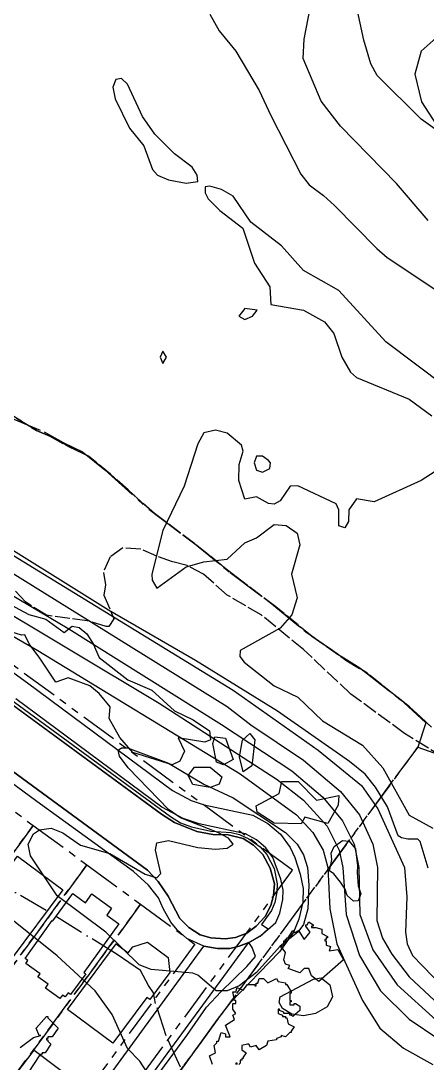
# Model space of a CAD drawing. Header units: metres. Extents: x -400 to 800, y -650 to 500.
# Drawn here: x -76.2 to -6.5, y 175.7 to 354.7 of the extents above; entities that cross this region are included whole.
import ezdxf

# ---------------------------------------------------------------- set-up
doc = ezdxf.new("R2010")
doc.units = ezdxf.units.M
doc.header["$LTSCALE"] = 2
for name, pattern in [('DASHDOT', [3.556, 2.54, -0.508, 0, -0.508]), ('DASHED', [1.524, 1.27, -0.254]), ('PHANTOM', [6.35, 3.175, -0.635, 0.635, -0.635, 0.635, -0.635])]:
    doc.linetypes.add(name, pattern=pattern)
for name, color, linetype in [('SITE-BLDG-EXIST', 7, 'CONTINUOUS'), ('SITE-FLOOD-LIMIT', 5, 'DASHED'), ('SITE-PATH', 84, 'CONTINUOUS'), ('SITE-PROPERTY', 7, 'PHANTOM'), ('SITE-ROAD-CURB', 7, 'CONTINUOUS'), ('SITE-ROAD-PAVED', 7, 'CONTINUOUS'), ('SITE-SETBACK-WATER', 1, 'DASHDOT'), ('SITE-TREE-CANOPY', 94, 'CONTINUOUS'), ('SITE-WATER-EDGE', 5, 'CONTINUOUS'), ('TOPO-CONTOUR-MAJOR', 8, 'CONTINUOUS'), ('TOPO-CONTOUR-MINOR', 9, 'CONTINUOUS')]:
    doc.layers.add(name, color=color, linetype=linetype)

msp = doc.modelspace()

# ---------------------------------------------------------------- linework, layer by layer
at = {"layer": 'SITE-BLDG-EXIST'}
for points in [[(-79.63, 193.68), (-81.64, 195.13), (-81.85, 196.45), (-82.44, 196.89), (-82.79, 196.43), (-85.43, 198.38), (-85.19, 198.71), (-85.84, 199.2), (-80.12, 207.15), (-79.95, 207.01), (-76.8, 211.26), (-69.04, 205.51), (-77.88, 193.58), (-78.29, 193.88)], [(-65.09, 191.06), (-67.69, 187.5), (-68.11, 187.81), (-68.62, 187.1), (-69.08, 187.43), (-69.53, 186.83), (-71.99, 188.63), (-71.52, 189.27), (-73.29, 190.56), (-72.93, 191.05), (-75.38, 192.83), (-75.01, 193.33), (-75.48, 193.68), (-70.87, 200.25), (-70.71, 200.14), (-67.28, 204.84), (-65.13, 203.27), (-64.03, 204.79), (-60.64, 202.32), (-61.49, 201.16), (-59.38, 199.63), (-65.44, 191.32)], [(-59.89, 196.22), (-57.78, 194.66), (-57.01, 195.71), (-54.49, 196.52), (-50.92, 193.89), (-50.67, 191.29), (-54.11, 186.64), (-54.59, 187), (-60.41, 179.14), (-68.24, 184.92)], [(-72.47, 166.34), (-79, 171.28), (-73.94, 177.97), (-67.42, 173.03)]]:
    msp.add_lwpolyline(points, close=True, dxfattribs=at)
at = {"layer": 'SITE-FLOOD-LIMIT'}
for points in [[(-5.75, 233.42), (-9.5, 236.94), (-17.03, 242.85), (-20.26, 244.84), (-26.3, 249.05), (-32.46, 254.11), (-39.28, 259.22), (-46.36, 264.93), (-53.28, 270.09), (-60.83, 276.86), (-64.62, 279.97), (-67.94, 281.56), (-71.22, 283.41), (-73.52, 284.35), (-102.93, 302.46)], [(-102.93, 302.46), (-73.52, 284.35), (-71.22, 283.41), (-67.94, 281.56), (-64.62, 279.97), (-60.83, 276.86), (-53.28, 270.09), (-46.36, 264.93), (-39.28, 259.22), (-32.46, 254.11), (-26.3, 249.05), (-20.26, 244.84), (-17.03, 242.85), (-9.5, 236.94), (-5.75, 233.42)], [(-1.1, 226.6), (-10.39, 232.35), (-19.57, 239.12), (-27.74, 246.76), (-34.99, 252.71), (-40.83, 256.12), (-44.89, 259.69), (-47.68, 261.16), (-50.22, 261.82), (-52.91, 262.79), (-55.65, 264.01), (-58.7, 264.22), (-60.88, 262.69), (-62.06, 260), (-61.71, 257.86), (-61.96, 256.08), (-60.25, 252.01), (-61.11, 250.74), (-61.57, 250.74), (-64.82, 251.71), (-71.83, 252.63), (-75.43, 254.92), (-77.91, 257.57)]]:
    msp.add_lwpolyline(points, dxfattribs=at)
at = {"layer": 'SITE-PATH'}
for points in [[(-102.03, 260.55), (-75.07, 241.04), (-50.2, 222.57), (-47, 220.86), (-44.75, 220.1), (-36.41, 218.33), (-33.81, 216.9), (-31.64, 215.04), (-30, 212.77), (-29.21, 211.03), (-28.27, 208.19), (-27.77, 205.73), (-27.85, 203.36), (-28.54, 200.43), (-29.45, 198.23), (-31.84, 194.87), (-40.37, 186.04), (-42.54, 183.21), (-58.03, 161.64)], [(-65.31, 156.6), (-47.71, 180.49), (-44.34, 185.32), (-41.92, 188), (-37.46, 192.32), (-35.97, 194.04), (-36.55, 195.57), (-37.08, 196.44), (-35.17, 197.52), (-32.46, 199.89), (-31.8, 201.49), (-31.25, 203.81), (-31.19, 205.45), (-31.58, 207.3), (-32.96, 211.05), (-34.17, 212.7), (-35.77, 214.08), (-37.65, 215.12), (-45.62, 216.8), (-48.36, 217.72), (-52.02, 219.68), (-77.09, 238.29)]]:
    msp.add_lwpolyline(points, dxfattribs=at)
at = {"layer": 'SITE-PROPERTY'}
for points in [[(-78.8, 286.88), (-72.22, 284.16), (-68.94, 282.31), (-65.62, 280.72), (-61.82, 277.61), (-54.28, 270.84), (-47.36, 265.69), (-40.28, 259.97), (-33.46, 254.86), (-27.31, 249.8), (-21.26, 245.59), (-18.03, 243.6), (-10.49, 237.68), (-6.74, 234.17), (-8.08, 229.97), (-12.31, 224.36), (-69.22, 146.72)], [(-70.66, 152.92), (-29.58, 208.85), (-104.72, 264.01)], [(64.68, 163.61), (-65.6, 132.42), (-69.22, 146.72), (-8.08, 229.97), (6.85, 224.77)]]:
    msp.add_lwpolyline(points, dxfattribs=at)
for points in [[(-97.52, 184.65), (-106.73, 191.41), (-83.3, 223.32), (-74.09, 216.56)], [(-88.31, 177.88), (-97.52, 184.65), (-74.09, 216.56), (-64.88, 209.79)], [(-79.1, 171.12), (-88.31, 177.88), (-64.88, 209.79), (-55.66, 203.02)], [(-55.66, 203.02), (-46.34, 196.16), (-67.99, 166.68), (-72.18, 166.03), (-79.1, 171.12)]]:
    msp.add_lwpolyline(points, close=True, dxfattribs=at)
at = {"layer": 'SITE-ROAD-CURB'}
for points in [[(-168.93, 292.78), (-54.49, 208.89), (-52.63, 206.9), (-50.93, 204.38), (-48.92, 200.58), (-47.37, 199.01), (-45.42, 197.78), (-43.61, 197.22), (-41.14, 197.05), (-39.39, 197.31), (-37.41, 198.05), (-35.82, 199.23), (-34.28, 200.94), (-33.32, 202.82), (-32.84, 204.54), (-32.68, 206.5), (-33.43, 209.24), (-34.71, 211.56), (-36.3, 213.14), (-38.04, 214.29), (-40.62, 214.96), (-43.25, 215.02), (-46.01, 215.53), (-49.85, 217.04), (-52.09, 218.48), (-304.09, 403.38)], [(-303.76, 403.75), (-50.55, 218.07), (-48.82, 217), (-46.94, 216.33), (-43.6, 215.54), (-40.11, 215.32), (-38.69, 215.02), (-37.07, 214.24), (-35.16, 212.85), (-34.03, 211.57), (-32.75, 209.17), (-32.21, 206.52), (-32.26, 205.07), (-32.65, 203.33), (-33.22, 201.93), (-34.9, 199.55), (-33.8, 198.8), (-35.17, 197.52), (-36.78, 196.56), (-38.73, 195.81), (-40.37, 195.44), (-42.48, 195.4), (-44.81, 195.79), (-47.72, 197.13), (-49.38, 198.62), (-50.47, 199.94), (-51.8, 202.29), (-52.62, 204.13), (-54.32, 206.28), (-56.91, 208.65), (-73.47, 220.65), (-119.01, 254.23)]]:
    msp.add_lwpolyline(points, dxfattribs=at)
at = {"layer": 'SITE-ROAD-PAVED'}
for points in [[(-144.34, 286.28), (-52.09, 218.48), (-49.85, 217.04), (-46.01, 215.53), (-43.25, 215.02), (-40.62, 214.96), (-38.04, 214.29), (-36.3, 213.14), (-34.71, 211.56), (-33.43, 209.24), (-32.68, 206.5), (-32.84, 204.54), (-33.32, 202.82), (-34.28, 200.94), (-35.82, 199.23), (-37.41, 198.05), (-39.39, 197.31), (-41.14, 197.05), (-43.61, 197.22), (-45.42, 197.78), (-47.37, 199.01), (-48.92, 200.58), (-50.93, 204.38), (-52.63, 206.9), (-54.49, 208.89), (-168.93, 292.78)], [(-66.57, 166), (-44.81, 195.79), (-42.48, 195.4), (-40.37, 195.44), (-38.73, 195.81), (-37.2, 196.4), (-67.48, 155.05)]]:
    msp.add_lwpolyline(points, dxfattribs=at)
at = {"layer": 'SITE-SETBACK-WATER'}
msp.add_lwpolyline([(-48.84, 175.06), (-51.29, 180.4), (-53.09, 185.99), (-53.47, 187.82), (-54.32, 189.08), (-55.68, 191.63), (-59.67, 194.39), (-71.87, 201.96), (-87.43, 210.99)], dxfattribs=at)
at = {"layer": 'SITE-TREE-CANOPY'}
for points in [[(-6.29, 320.43), (-11.73, 326.8), (-21.34, 336.66), (-24.67, 340.9), (-27.77, 348.26), (-27.6, 351.55), (-26.15, 358.99)], [(-4.96, 351.79), (-7.5, 349.5), (-8.6, 345.58), (-7.44, 340.79), (-3.18, 334.16)], [(-78.05, 254.47), (-74.87, 252.77), (-71.96, 251.96), (-68.8, 249.69), (-67.39, 250.75), (-66.2, 250.54), (-64.9, 249.44), (-63.83, 247.76), (-62.78, 245.39), (-57.87, 241.53), (-53.77, 239.77), (-49.83, 236.24), (-46.64, 234.66), (-43.87, 232.78), (-43.68, 231.27), (-44.63, 230.87), (-49.24, 231.57), (-48.13, 229.29), (-48.91, 227.57), (-50.25, 226.93), (-56.99, 229.06), (-59.26, 231.65), (-61.07, 234.94), (-60.9, 236.92), (-62.76, 239.22), (-64.4, 240.53), (-68.11, 241.9), (-70.24, 241.14), (-72.98, 245.3), (-74.78, 247.74), (-75.52, 249.28), (-76.1, 249.21), (-78.14, 249.83)], [(-43.32, 175.5), (-43.82, 177), (-42.82, 177.5), (-43.07, 178.74), (-42.57, 179.24), (-42.57, 179.49), (-42.32, 179.49), (-41.82, 180.99), (-41.07, 180.75), (-41.07, 180.24), (-40.32, 180.24), (-41.07, 182.25), (-39.57, 183.25), (-39.82, 183.99), (-39.32, 184.24), (-39.82, 184.99), (-39.82, 186), (-39.32, 186), (-39.32, 186.5), (-39.57, 186.5), (-39.82, 188), (-39.32, 188), (-39.07, 188.74), (-38.07, 188.24), (-37.32, 189.24), (-36.07, 189.24), (-36.07, 189), (-35.82, 189), (-35.82, 189.49), (-35.57, 189.49), (-35.32, 190.24), (-34.57, 190.24), (-33.82, 189.5), (-32.32, 190.24), (-32.07, 189.74), (-30.82, 189.5), (-30.82, 189.24), (-30.57, 189.24), (-29.82, 188), (-29.82, 187.74), (-30.07, 187.74), (-30.07, 186.49), (-29.82, 186.49), (-29.82, 186.24), (-30.07, 186.24), (-30.07, 185.74), (-29.32, 185.74), (-29.32, 185.99), (-29.07, 185.99), (-28.32, 185.49), (-28.32, 184.75), (-29.57, 183.75), (-29.82, 183.99), (-30.07, 183.99), (-30.07, 184.25), (-31.07, 184.25), (-31.07, 184.49), (-31.82, 184.75), (-31.82, 184.99), (-32.07, 184.99), (-32.07, 184.25), (-31.32, 183.99), (-31.32, 183.75), (-30.82, 183.75), (-30.82, 183.49), (-30.57, 183.49), (-30.32, 182.49), (-29.32, 181.99), (-29.82, 181.24), (-29.82, 180.99), (-30.07, 180.99), (-30.82, 180.24), (-31.57, 180.49), (-31.57, 180.24), (-32.32, 179.99), (-32.32, 179.74), (-33.82, 179.5), (-34.07, 178.74), (-35.32, 178), (-35.82, 178.74), (-36.82, 178.5), (-37.07, 179), (-37.32, 179), (-38.32, 178.74), (-38.32, 178), (-37.57, 177.5), (-38.07, 176.74), (-38.07, 176.5), (-38.32, 176.5), (-38.32, 176.24), (-38.57, 176.24), (-38.57, 175.74), (-38.82, 175.49)], [(-76.32, 178.4), (-74.04, 180.13), (-72.82, 180.49), (-73.07, 180.49), (-73.57, 181.74), (-71.82, 183.74), (-71.57, 183.74), (-71.57, 183.5), (-69.82, 181.74), (-70.82, 180.24), (-71.57, 180.24), (-71.57, 179.99), (-71.82, 179.99), (-71.82, 179.74), (-71.57, 179.74), (-71.57, 179.49), (-71.07, 178.99), (-72.07, 177.49), (-72.57, 177.49), (-72.57, 177.25), (-72.82, 177.25), (-72.82, 176.99), (-73.06, 176.99), (-74.91, 174.17)], [(-39.07, 175.49), (-39.07, 175.74), (-39.32, 175.74), (-39.32, 175.49)]]:
    msp.add_lwpolyline(points, dxfattribs=at)
for points in [[(-43.26, 230.61), (-42.95, 231.79), (-41.07, 231.56), (-39.81, 227.88), (-41.46, 226.93), (-42.64, 227.4)], [(-38.17, 231.17), (-36.91, 232.34), (-36.05, 231.25), (-36.6, 226.77), (-38.09, 225.75), (-38.72, 228.34)], [(-46.72, 223.56), (-47.5, 225.13), (-46.41, 226.54), (-43.74, 226.54), (-41.7, 224.9), (-42.17, 223.64), (-43.74, 223.09)], [(-32.77, 216.96), (-35.66, 218.85), (-35.82, 219.94), (-31.9, 222.06), (-31.43, 224.1), (-28.61, 224.1), (-25.46, 220.88), (-21.62, 221.67), (-21.78, 220.02), (-23.51, 216.88), (-27.51, 217.99), (-28.14, 216.81)], [(-23.03, 209.79), (-22.83, 210.7), (-22.98, 211.79), (-22.44, 212.92), (-21.01, 213.98), (-19.88, 213.87), (-18.79, 212.54), (-18.45, 209.63), (-18.52, 208.46), (-18.31, 206.2), (-17.9, 204.81), (-18.31, 203.61), (-19.12, 203.57), (-20.24, 204.51), (-20.58, 205.59), (-21.37, 206.82), (-22.53, 208.24), (-23.24, 208.73)], [(-26.32, 199), (-25.57, 199), (-24.57, 198.74), (-24.57, 198), (-23.57, 197.49), (-23.57, 197.24), (-23.82, 197.24), (-23.82, 196.99), (-24.07, 196.99), (-24.07, 196.74), (-23.82, 196.74), (-23.82, 195.99), (-23.07, 195.75), (-23.32, 194.99), (-21.82, 195.25), (-20.82, 193.49), (-25.07, 189.74), (-26.32, 190.74), (-26.82, 191.99), (-27.57, 191.99), (-28.32, 191.24), (-30.32, 191.99), (-30.07, 192.49), (-30.82, 192.75), (-31.07, 193.49), (-30.82, 194.75), (-31.32, 195.49), (-31.57, 195.49), (-31.57, 195.74), (-31.07, 195.99), (-31.07, 196.74), (-30.82, 196.74), (-30.82, 197), (-30.57, 197), (-30.57, 197.24), (-30.32, 197.24), (-29.57, 198.5), (-29.32, 198.24), (-29.07, 198.24), (-28.57, 198.5), (-27.57, 196.99), (-26.57, 198.24), (-27.32, 199.24), (-27.32, 199.5), (-27.07, 199.5), (-26.82, 200), (-26.07, 199.5), (-26.07, 199.24), (-26.32, 199.24)]]:
    msp.add_lwpolyline(points, close=True, dxfattribs=at)
at = {"layer": 'SITE-WATER-EDGE'}
for points in [[(-43.76, 355.87), (-42.19, 353.03), (-39.31, 349.49), (-35.31, 342.74), (-33.32, 338.49), (-28.16, 328.39), (-26.72, 326.56), (-24.26, 324.71), (-22.39, 323), (-15.13, 315.61), (-13.36, 314.06), (-4.82, 308.41)], [(-6.32, 209.24), (-7.68, 213.8), (-8.09, 214.17), (-9.82, 214.22), (-10.92, 214.42), (-11.44, 214.79), (-13.32, 219.73), (-15.34, 223.11), (-17.1, 225.35), (-19.82, 227.51), (-32.17, 236.17), (-46.24, 244.9), (-61.17, 253.54), (-83.92, 267.72)]]:
    msp.add_lwpolyline(points, dxfattribs=at)
at = {"layer": 'TOPO-CONTOUR-MAJOR'}
msp.add_lwpolyline([(-186.89, 357.35), (-180.93, 348.35), (-170.77, 337.26), (-162.15, 324.17), (-159.08, 320.14), (-143.56, 303.46), (-131.47, 291.9), (-116.94, 278.83), (-104.27, 269.03), (-99.23, 265.54), (-52.5, 237.52), (-32.22, 224.42), (-27.69, 220.9), (-23.66, 216.43), (-21.61, 212.33), (-20.94, 209.3), (-20.41, 201.24), (-18.09, 194.19), (-14.5, 188.14), (-9.55, 183.28), (-4.51, 179.83)], dxfattribs=at)
at = {"layer": 'TOPO-CONTOUR-MINOR'}
for points in [[(10.2, 325.18), (-7.53, 337.86), (-15.07, 345.33), (-16.14, 347.35), (-17.38, 351.38), (-19.1, 359.44), (-19.28, 362.46), (-18.1, 367.5), (-18.56, 372.54), (-18.35, 374.55), (-15.6, 380.04), (-14.13, 381.61), (-11.56, 381.6), (-7.53, 380.04), (-5.52, 378.58)], [(-193.02, 359.44), (-189.5, 353.39), (-170.77, 329.03), (-165.49, 320.14), (-134.49, 288.93), (-127.66, 282.86), (-123.41, 278.24), (-119.38, 275.12), (-109.3, 268.79), (-97.21, 260.36), (-73.31, 246.58), (-38.6, 225.43), (-28.91, 218.37), (-26.1, 215.35), (-24.36, 212.33), (-23.51, 209.3), (-23.17, 202.25), (-21.99, 196.2), (-17.61, 186.5), (-14.59, 181.71), (-10.56, 178.29), (-5.52, 175.52)], [(-184.87, 358.92), (-178.95, 352.38), (-176.21, 347.35), (-170.85, 342.31), (-167.49, 338.28), (-158.68, 325.07), (-153.35, 318.13), (-138.52, 302.61), (-118.37, 283.99), (-100.23, 269.41), (-67.99, 250.3), (-41.79, 233.9), (-29.7, 225.91), (-24.41, 221.39), (-20.99, 217.36), (-18.99, 213.33), (-18.2, 209.3), (-18.02, 201.24), (-15.81, 195.2), (-11.63, 189.15), (-4.97, 183.11)], [(-178.83, 356.24), (-174.2, 353.39), (-168.75, 348.37), (-161.7, 339.85), (-153.85, 328.2), (-143.5, 315.1), (-139.53, 309.09), (-116.13, 286.89), (-103.26, 275.88), (-97.21, 271.32), (-82.29, 262.71), (-40.79, 236.99), (-36.75, 233.82), (-27.69, 227.78), (-21.38, 222.4), (-18.1, 218.37), (-15.79, 213.33), (-15.03, 209.3), (-15.14, 200.23), (-14.14, 197.21), (-12.57, 194.42), (-9.55, 190.56), (-2.65, 184.11)], [(-172.78, 355.52), (-167.74, 351.07), (-160.37, 342.31), (-151.65, 329.21), (-137.52, 310.94), (-126.43, 300.04), (-106.62, 281.85), (-96.2, 273.79), (-81.09, 265.1), (-39.78, 239.77), (-25.17, 229.46), (-17.75, 223.41), (-14.94, 219.38), (-10.36, 209.3), (-9.95, 204.27), (-10.23, 198.22), (-9.9, 196.2), (-9.03, 194.19), (-0.18, 185.12)], [(-3.4, 291.93), (-13.58, 299.6), (-21.64, 308.42), (-27.69, 311.82), (-31.46, 316.11), (-36.74, 320.14), (-39.78, 324.6), (-41.79, 325.76), (-43.81, 326.3), (-44.58, 326.19), (-44.61, 325.18), (-44.05, 324.17), (-42.09, 322.16), (-38.11, 319.13), (-36.14, 313.09), (-33.48, 309.06), (-33.33, 306.03), (-27.69, 305.05), (-24.09, 303.01), (-22.53, 301), (-21.14, 296.97), (-19.63, 294.38), (-18.62, 293.48), (-9.55, 289.75), (-5.66, 286.89)], [(-4.34, 277.82), (-7.53, 275.79), (-15.6, 272.1), (-18.62, 272.66), (-19.95, 270.77), (-20, 268.75), (-20.63, 267.67), (-21.64, 268), (-21.65, 270.77), (-22.1, 271.78), (-28.69, 274.84), (-29.98, 274.8), (-31.72, 272.31), (-32.72, 271.71), (-33.73, 271.81), (-35.75, 272.98), (-37.76, 272.6), (-38.82, 275.81), (-38.77, 278.55), (-38.06, 280.84), (-38.35, 281.85), (-40.79, 283.92), (-42.8, 284.4), (-44.82, 283.95), (-45.82, 282.07), (-48.21, 274.8), (-51.87, 267.22), (-53.74, 259.68), (-53.66, 258.68), (-52.88, 257.32), (-47.84, 260.95), (-44.82, 261.81), (-40.79, 262.25), (-37.76, 265.06), (-35.75, 265.93), (-32.72, 268.25), (-30.71, 268.08), (-28.79, 266.74), (-28.33, 264.72), (-29.77, 259.68), (-28.81, 255.65), (-29.7, 252.69), (-31.72, 250.42), (-38.58, 246.58), (-38.61, 245.58), (-37.91, 244.57), (-32.76, 240.54), (-28.69, 238.57), (-24.46, 234.49), (-17.61, 230.31), (-14.07, 226.43), (-9.55, 218.32), (-5.52, 216.06)], [(-53.17, 172.02), (-55.82, 176.05), (-57.91, 178.23), (-60.56, 184.11), (-63.44, 188.14), (-70.01, 194.14), (-80.12, 202.25)]]:
    msp.add_lwpolyline(points, dxfattribs=at)
for points in [[(-59.93, 344.64), (-60.46, 343.32), (-60.05, 341.3), (-57.6, 336.26), (-55.13, 333.24), (-53.61, 329.21), (-52.75, 328.2), (-50.86, 327.4), (-47.84, 326.83), (-45.82, 327.13), (-45.98, 328.2), (-46.83, 329.6), (-49.85, 331.9), (-53.21, 335.26), (-55.32, 338.28), (-57.91, 343.82), (-58.92, 344.79)], [(-37.76, 305.34), (-38.83, 304.02), (-37.76, 303.43), (-36.49, 304.02), (-35.69, 305.03)], [(-51.87, 298), (-52.33, 296.97), (-51.87, 295.86), (-51.24, 296.97)], [(-35.75, 279.96), (-36.15, 278.83), (-35.75, 277.54), (-34.74, 277.24), (-33.5, 277.82), (-33.39, 278.83), (-33.73, 279.21), (-34.74, 279.94)], [(-59.53, 229.46), (-58.92, 229.89), (-57.91, 229.9), (-50.86, 227.25), (-44.82, 223.61), (-39.78, 221.3), (-30.8, 215.35), (-28.79, 213.33), (-27.69, 211.53), (-27.02, 209.3), (-26.77, 206.28), (-26.99, 202.25), (-27.69, 199.53), (-28.66, 198.22), (-31.72, 195.79), (-35.75, 191.29), (-38.77, 189.02), (-40.79, 188.15), (-42.7, 188.14), (-45.82, 190.86), (-46.7, 191.17), (-53.88, 191.83), (-55.9, 192.62), (-61.62, 198.22), (-70.01, 204.47), (-74.57, 211.32), (-74.95, 213.33), (-74.04, 215.09), (-73.03, 215.82), (-71.01, 216.07), (-69, 215.3), (-65.98, 213.19), (-60.94, 211.72), (-54.89, 208.2), (-52.88, 207.58), (-52.18, 208.3), (-53.13, 212.33), (-52.88, 213.57), (-50.86, 213.98), (-45.82, 212.76), (-42.8, 212.45), (-40.79, 212.62), (-39.8, 213.33), (-40.59, 214.34), (-42.42, 215.35), (-48.85, 217.86), (-50.86, 219.31), (-57.81, 226.43), (-59.29, 228.45)], [(-25.97, 190.16), (-24.66, 190.4), (-23.21, 189.15), (-22.71, 187.14), (-23.66, 185.41), (-25.67, 184.28), (-27.69, 183.84), (-29.7, 184.12), (-31.31, 185.12), (-31.9, 186.13), (-31.72, 187.14)]]:
    msp.add_lwpolyline(points, close=True, dxfattribs=at)

doc.saveas('drawing.dxf')
